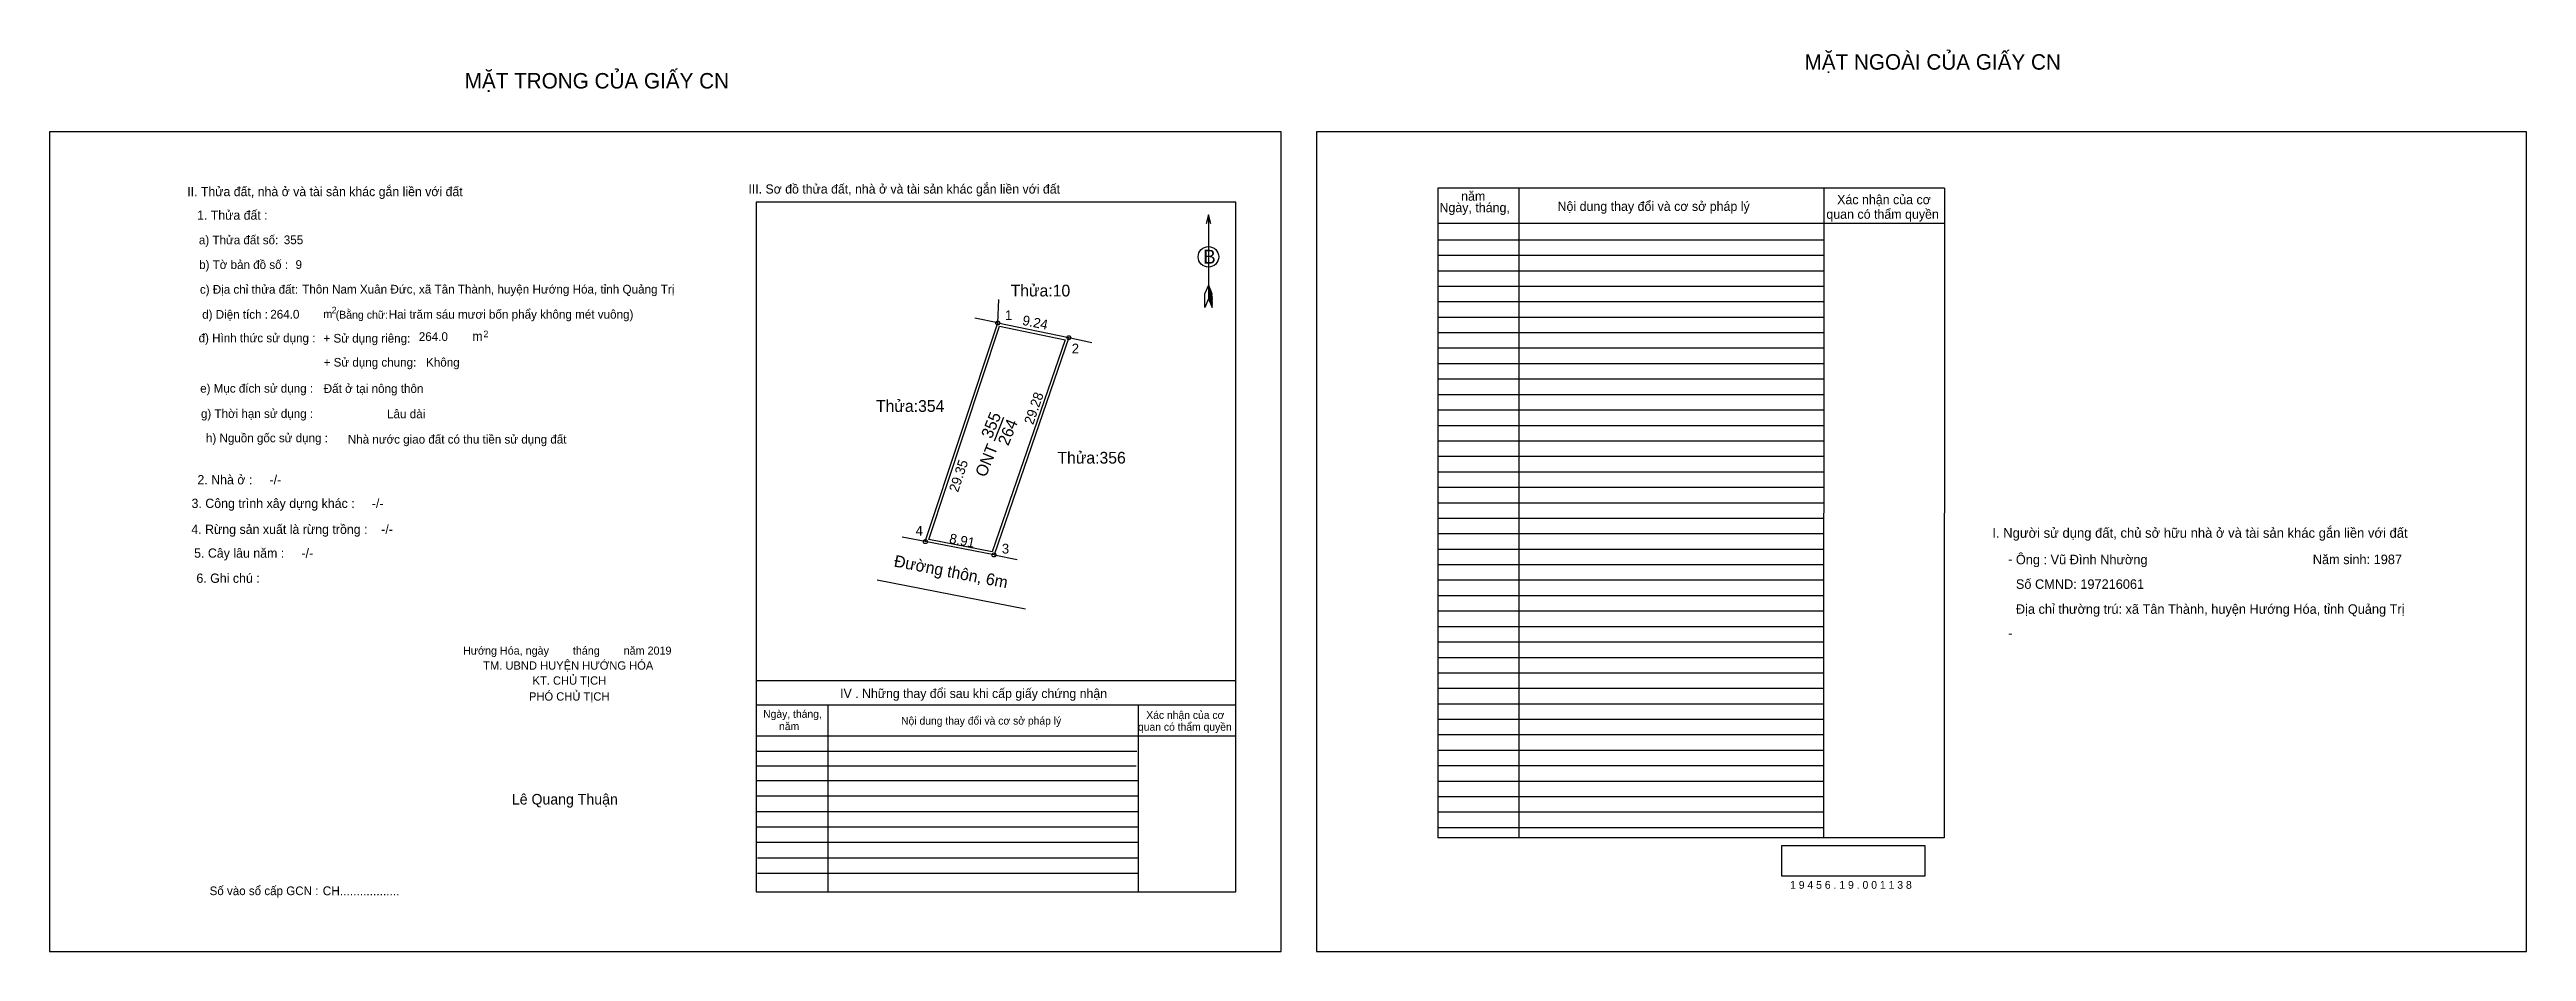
# Model space of a CAD drawing. Extents: x 539286 to 539602, y 1836893 to 1837008.
import ezdxf

# ---------------------------------------------------------------- set-up
doc = ezdxf.new("R2010")
doc.units = 0
for name, color, linetype in [('Default', 7, 'Continuous'), ('Level 1', 7, 'Continuous'), ('Level 10', 7, 'Continuous'), ('Level 11', 7, 'Continuous'), ('Level 13', 7, 'Continuous'), ('Level 27', 7, 'Continuous'), ('Level 35', 7, 'Continuous'), ('Level 36', 7, 'Continuous'), ('Level 40', 7, 'Continuous'), ('Level 49', 7, 'Continuous'), ('Level 5', 7, 'Continuous'), ('Level 52', 7, 'Continuous'), ('Level 55', 7, 'Continuous'), ('Level 6', 7, 'Continuous'), ('Level 7', 7, 'Continuous'), ('Level 8', 7, 'Continuous'), ('Level 9', 7, 'Continuous')]:
    doc.layers.add(name, color=color, linetype=linetype)

msp = doc.modelspace()

# ---------------------------------------------------------------- linework, layer by layer
at = {"layer": 'Level 1'}
for p, q in [((539286.13, 1836997.76), (539286.13, 1836997.76)), ((539447.52, 1836997.76), (539447.52, 1836997.76)), ((539433.77, 1836987.19), (539433.77, 1836976.46)), ((539433.3, 1836975.37), (539433.32, 1836977.14)), ((539433.77, 1836976.46), (539433.3, 1836975.37)), ((539433.77, 1836978.23), (539433.32, 1836977.14)), ((539433.77, 1836978.23), (539434.22, 1836977.14)), ((539433.77, 1836978.08), (539434.22, 1836976.98)), ((539433.77, 1836977.93), (539434.22, 1836976.83)), ((539433.77, 1836977.77), (539434.23, 1836976.67)), ((539433.77, 1836977.61), (539434.23, 1836976.51)), ((539433.77, 1836977.46), (539434.23, 1836976.35)), ((539433.77, 1836977.3), (539434.23, 1836976.19)), ((539433.77, 1836977.15), (539434.24, 1836976.03)), ((539433.77, 1836977), (539434.24, 1836975.87)), ((539433.77, 1836976.84), (539434.24, 1836975.71)), ((539433.77, 1836976.69), (539434.24, 1836975.55)), ((539433.77, 1836976.46), (539434.24, 1836975.37)), ((539434.24, 1836975.37), (539434.22, 1836977.14)), ((539443.03, 1836893.31), (539443.03, 1836893.31)), ((539601.67, 1836893.31), (539601.67, 1836893.31))]:
    msp.add_line(p, q, dxfattribs=at)
msp.add_lwpolyline([(539434.08, 1836986.05), (539433.77, 1836987.19), (539433.46, 1836986.05)], dxfattribs=at)
msp.add_circle((539433.77, 1836981.83), 1.31, dxfattribs=at)
at = {"layer": 'Level 10'}
for points in [[(539397.7, 1836945.54), (539406.93, 1836973.4), (539415.98, 1836971.53), (539406.45, 1836943.84)], [(539398.16, 1836945.81), (539407.16, 1836972.99), (539415.52, 1836971.27), (539406.22, 1836944.24)]]:
    msp.add_lwpolyline(points, close=True, dxfattribs=at)
at = {"layer": 'Level 11'}
for centre in [(539406.93, 1836973.4), (539415.98, 1836971.53), (539397.7, 1836945.54), (539397.7, 1836945.54), (539406.45, 1836943.84)]:
    msp.add_circle(centre, 0.25, dxfattribs=at)
at = {"layer": 'Level 27'}
for p, q in [((539406.93, 1836973.4), (539407.08, 1836976.4)), ((539406.93, 1836973.4), (539403.99, 1836974.01)), ((539415.98, 1836971.53), (539418.92, 1836970.92)), ((539397.7, 1836945.54), (539394.75, 1836946.11)), ((539406.45, 1836943.84), (539409.4, 1836943.27))]:
    msp.add_line(p, q, dxfattribs=at)
at = {"layer": 'Level 35'}
msp.add_line((539410.48, 1836936.95), (539391.58, 1836940.61), dxfattribs=at)
at = {"layer": 'Level 40'}
msp.add_lwpolyline([(539286.13, 1836893.31), (539443.03, 1836893.31), (539443.03, 1836997.76), (539286.13, 1836997.76)], close=True, dxfattribs=at)
at = {"layer": 'Level 52'}
for p, q in [((539527.53, 1836990.58), (539463.01, 1836990.58)), ((539463.01, 1836990.58), (539463.01, 1836907.78)), ((539473.3, 1836990.58), (539473.3, 1836907.78)), ((539512.15, 1836990.58), (539512.12, 1836907.78)), ((539527.53, 1836990.58), (539527.5, 1836907.78)), ((539527.53, 1836986.08), (539463.01, 1836986.08)), ((539512.15, 1836983.96), (539463.01, 1836983.96)), ((539512.15, 1836981.99), (539463.01, 1836981.99)), ((539512.15, 1836980.02), (539463.01, 1836980.02)), ((539512.15, 1836978.05), (539463.01, 1836978.05)), ((539512.15, 1836976.08), (539463.01, 1836976.08)), ((539512.15, 1836974.11), (539463.01, 1836974.11)), ((539512.15, 1836972.14), (539463.01, 1836972.14)), ((539512.14, 1836970.17), (539463.01, 1836970.17)), ((539512.14, 1836968.2), (539463.01, 1836968.2)), ((539512.14, 1836966.23), (539463.01, 1836966.23)), ((539512.14, 1836964.26), (539463.01, 1836964.26)), ((539512.14, 1836962.29), (539463.01, 1836962.29)), ((539512.14, 1836960.31), (539463.01, 1836960.31)), ((539512.14, 1836958.34), (539463.01, 1836958.34)), ((539512.14, 1836956.37), (539463.01, 1836956.37)), ((539512.14, 1836954.4), (539463.01, 1836954.4)), ((539512.14, 1836952.43), (539463.01, 1836952.43)), ((539512.14, 1836950.46), (539463.01, 1836950.46)), ((539512.14, 1836948.49), (539463.01, 1836948.49)), ((539512.14, 1836946.52), (539463.01, 1836946.52)), ((539512.14, 1836944.55), (539463.01, 1836944.55)), ((539512.13, 1836942.58), (539463.01, 1836942.58)), ((539512.13, 1836940.61), (539463.01, 1836940.61)), ((539512.13, 1836938.64), (539463.01, 1836938.64)), ((539512.13, 1836936.67), (539463.01, 1836936.67)), ((539512.13, 1836934.7), (539463.01, 1836934.7)), ((539512.13, 1836932.73), (539463.01, 1836932.73)), ((539512.13, 1836930.75), (539463.01, 1836930.75)), ((539512.13, 1836928.78), (539463.01, 1836928.78)), ((539512.13, 1836926.81), (539463.01, 1836926.81)), ((539512.13, 1836924.84), (539463.01, 1836924.84)), ((539512.13, 1836922.87), (539463.01, 1836922.87)), ((539512.13, 1836920.9), (539463.01, 1836920.9)), ((539512.13, 1836918.93), (539463.01, 1836918.93)), ((539512.13, 1836916.96), (539463.01, 1836916.96)), ((539512.12, 1836914.99), (539463.01, 1836914.99)), ((539512.12, 1836913.02), (539463.01, 1836913.02)), ((539512.12, 1836911.05), (539463.01, 1836911.05)), ((539512.12, 1836909.08), (539463.01, 1836909.08)), ((539527.5, 1836907.78), (539463.01, 1836907.78))]:
    msp.add_line(p, q, dxfattribs=at)
msp.add_lwpolyline([(539447.52, 1836893.31), (539601.67, 1836893.31), (539601.67, 1836997.76), (539447.52, 1836997.76)], close=True, dxfattribs=at)
at = {"layer": 'Level 6'}
msp.add_lwpolyline([(539506.82, 1836906.83), (539525.03, 1836906.83), (539525.03, 1836902.92), (539506.82, 1836902.92)], close=True, dxfattribs=at)
at = {"layer": 'Level 7'}
for p, q in [((539424.65, 1836918.8), (539376.15, 1836918.8)), ((539424.57, 1836916.93), (539376.15, 1836916.93)), ((539424.82, 1836915.06), (539376.15, 1836915.06)), ((539424.82, 1836913.09), (539376.15, 1836913.09)), ((539424.82, 1836911.12), (539376.15, 1836911.12)), ((539424.82, 1836909.15), (539376.15, 1836909.15)), ((539424.82, 1836907.18), (539376.15, 1836907.18)), ((539424.82, 1836905.21), (539376.31, 1836905.21)), ((539424.82, 1836903.24), (539376.31, 1836903.24))]:
    msp.add_line(p, q, dxfattribs=at)
at = {"layer": 'Level 8'}
for p, q in [((539437.24, 1836988.81), (539376.15, 1836988.81)), ((539376.15, 1836988.81), (539376.15, 1836900.92)), ((539437.24, 1836900.92), (539437.24, 1836988.81)), ((539437.24, 1836927.8), (539376.15, 1836927.8)), ((539437.24, 1836924.7), (539376.15, 1836924.7)), ((539385.27, 1836924.7), (539385.27, 1836900.92)), ((539424.82, 1836924.7), (539424.82, 1836900.92)), ((539437.24, 1836920.76), (539376.15, 1836920.76)), ((539376.15, 1836900.92), (539437.24, 1836900.92))]:
    msp.add_line(p, q, dxfattribs=at)
at = {"layer": 'Level 9'}
msp.add_line((539406.5, 1836958.37), (539407.72, 1836961.39), dxfattribs=at)

# ---------------------------------------------------------------- texts
at = {"layer": 'Default'}
for s, p in [('e) Mục đích sử dụng :', (539305.32, 1836964.52)), ('g) Thời hạn sử dụng :', (539305.42, 1836961.3)), ('h) Nguồn gốc sử dụng :', (539306.06, 1836958.2)), ('Nhà nước giao đất có thu tiền sử dụng đất', (539324.13, 1836958.03))]:
    msp.add_text(s, height=1.1055, dxfattribs=at).set_placement(p)
at = {"layer": 'Level 1'}
msp.add_text('B', height=1.77, dxfattribs=at).set_placement((539433.11, 1836980.96))
at = {"layer": 'Level 13'}
for s, p in [('355', (539406.14, 1836958.56)), ('264', (539408.26, 1836957.66)), ('ONT', (539405.39, 1836953.65))]:
    msp.add_text(s, height=1.5, rotation=67.9581, dxfattribs=at).set_placement(p)
at = {"layer": 'Level 36'}
for s, p in [('Thửa:10 ', (539408.57, 1836976.78)), ('Thửa:354', (539391.42, 1836962.07)), ('Thửa:356', (539414.53, 1836955.48))]:
    msp.add_text(s, height=1.5, dxfattribs=at).set_placement(p)
at = {"layer": 'Level 49'}
for s, rotation, p in [('9.24', 348.3253, (539409.98, 1836973.18)), ('29.28', 71.0082, (539411.43, 1836960.36)), ('29.35', 71.67, (539401.86, 1836951.75)), ('8.91', 349.0052, (539400.68, 1836945.37))]:
    msp.add_text(s, height=1.25, rotation=rotation, dxfattribs=at).set_placement(p)
at = {"layer": 'Level 5'}
msp.add_text('Đường thôn, 6m', height=1.5, rotation=349.0346, dxfattribs=at).set_placement((539393.62, 1836942.38))
at = {"layer": 'Level 52'}
for s, height, p in [('Ngày, tháng,', 1.1824, (539463.2, 1836987.52)), ('năm', 1.182, (539465.96, 1836988.98)), ('Nội dung thay đổi và cơ sở pháp lý', 1.1824, (539478.24, 1836987.68)), ('Xác nhận của cơ', 1.1824, (539513.86, 1836988.53)), (' quan có thẩm quyền', 1.1824, (539512.05, 1836986.68))]:
    msp.add_text(s, height=height, dxfattribs=at).set_placement(p)
at = {"layer": 'Level 55'}
for s, height, p in [('354', 0.055, (539406.87, 1836973.34)), ('354', 0.055, (539406.87, 1836973.34)), ('1', 0.2, (539406.87, 1836973.4)), ('0', 0.055, (539406.91, 1836973.34)), ('356', 0.055, (539415.92, 1836971.48)), ('2', 0.2, (539415.91, 1836971.53)), ('0', 0.055, (539415.96, 1836971.48)), ('4', 0.2, (539397.63, 1836945.54)), ('354', 0.055, (539397.64, 1836945.49)), ('354', 0.055, (539397.64, 1836945.49)), ('0', 0.055, (539397.68, 1836945.49)), ('0', 0.055, (539397.68, 1836945.49)), ('3', 0.2, (539406.39, 1836943.84)), ('356', 0.055, (539406.39, 1836943.79)), ('0', 0.055, (539406.43, 1836943.79)), ('0', 0.055, (539406.43, 1836943.79))]:
    msp.add_text(s, height=height, dxfattribs=at).set_placement(p)
at = {"layer": 'Level 6'}
for s, height, p in [('355', 1.11, (539315.97, 1836983.44)), ('9', 1.11, (539317.47, 1836980.29)), ('Thôn Nam Xuân Đức, xã Tân Thành, huyện Hướng Hóa, tỉnh Quảng Trị', 1.1115, (539318.32, 1836977.15)), ('264.0', 1.11, (539314.25, 1836973.96)), ('Hai trăm sáu mươi bốn phẩy không mét vuông)', 1.1099, (539329.34, 1836973.95)), ('264.0', 1.11, (539333.17, 1836971.11)), ('Đất ở tại nông thôn', 1.1115, (539321.06, 1836964.49)), ('Lâu dài', 1.111, (539329.13, 1836961.26)), ('Ông : Vũ Đình Nhường', 1.2139, (539536.63, 1836942.65)), ('Năm sinh: 1987', 1.2139, (539574.45, 1836942.67)), ('Số CMND: 197216061', 1.2139, (539536.63, 1836939.52)), ('Địa chỉ thường trú: xã Tân Thành, huyện Hướng Hóa, tỉnh Quảng Trị', 1.2139, (539536.63, 1836936.34)), ('1 9 4 5 6 . 1 9 . 0 0 1 1 3 8', 0.9932, (539507.86, 1836901.3))]:
    msp.add_text(s, height=height, dxfattribs=at).set_placement(p)
at = {"layer": 'Level 7'}
for s, height, p in [('MẶT NGOÀI CỦA GIẤY CN', 1.9706, (539509.71, 1837005.68)), ('MẶT TRONG CỦA GIẤY CN', 1.9706, (539339.02, 1837003.28)), ('III. Sơ đồ thửa đất, nhà ở và tài sản khác gắn liền với đất', 1.1725, (539375.16, 1836989.89)), ('II. Thửa đất, nhà ở và tài sản khác gắn liền với đất', 1.1725, (539303.67, 1836989.56)), ('1. Thửa đất :', 1.1725, (539304.93, 1836986.56)), ('a) Thửa đất số:', 1.1055, (539305.16, 1836983.43)), ('b) Tờ bản đồ số :', 1.1055, (539305.19, 1836980.28)), ('c) Địa chỉ thửa đất:', 1.1055, (539305.29, 1836977.13)), ('2', 0.838, (539322.07, 1836974.63)), ('d) Diện tích :', 1.1055, (539305.58, 1836973.94)), ('m', 1.01, (539321.02, 1836974.04)), ('(Bằng chữ:', 1.005, (539322.58, 1836973.95)), ('2', 0.838, (539341.41, 1836971.59)), ('đ) Hình thức sử dụng :', 1.1055, (539305.12, 1836970.94)), ('+ Sử dụng riêng:', 1.1055, (539321.03, 1836970.9)), ('m', 1.18, (539339.99, 1836971.12)), ('+ Sử dụng chung:', 1.1055, (539321.05, 1836967.84)), ('Không', 1.106, (539334.1, 1836967.84)), ('2. Nhà ở :     -/-', 1.1792, (539304.97, 1836952.84)), ('3. Công trình xây dựng khác :     -/-', 1.1792, (539304.22, 1836949.83)), ('4. Rừng sản xuất là rừng trồng :    -/-', 1.1792, (539304.19, 1836946.52)), ('I. Người sử dụng đất, chủ sở hữu nhà ở và tài sản khác gắn liền với đất', 1.2414, (539533.63, 1836946.03)), ('5. Cây lâu năm :     -/-', 1.1792, (539304.55, 1836943.49)), ('6. Ghi chú :', 1.1792, (539304.84, 1836940.29)), ('-', 1.26, (539535.63, 1836942.68)), ('Hướng Hóa, ngày        tháng        năm 2019', 1.0244, (539338.8, 1836931.14)), ('-', 1.26, (539535.64, 1836933.26)), ('TM. UBND HUYỆN HƯỚNG HÓA', 1.0615, (539341.37, 1836929.22)), ('KT. CHỦ TỊCH', 1.0615, (539347.66, 1836927.31)), ('PHÓ CHỦ TỊCH', 1.0614, (539347.21, 1836925.28)), ('IV . Những thay đổi sau khi cấp giấy chứng nhận', 1.1725, (539386.85, 1836925.61)), ('Ngày, tháng,', 0.9853, (539377.04, 1836923.09)), ('năm', 0.985, (539379.07, 1836921.52)), ('Nội dung thay đổi và cơ sở pháp lý', 0.9853, (539394.61, 1836922.22)), (' quan có thẩm quyền', 0.9853, (539424.43, 1836921.44)), ('Xác nhận của cơ', 0.9853, (539425.85, 1836922.95)), ('Lê Quang Thuận', 1.3445, (539345.03, 1836912.04)), ('Số vào sổ cấp GCN :', 1.1035, (539306.52, 1836900.49)), ('CH..................', 1.1351, (539320.93, 1836900.47))]:
    msp.add_text(s, height=height, dxfattribs=at).set_placement(p)
at = {"layer": 'Level 9'}
for s, p in [('1', (539407.85, 1836973.76)), ('2', (539416.35, 1836969.52)), ('4', (539396.46, 1836946.3)), ('3', (539407.45, 1836944.02))]:
    msp.add_text(s, height=1.25, dxfattribs=at).set_placement(p)

doc.saveas('drawing.dxf')
